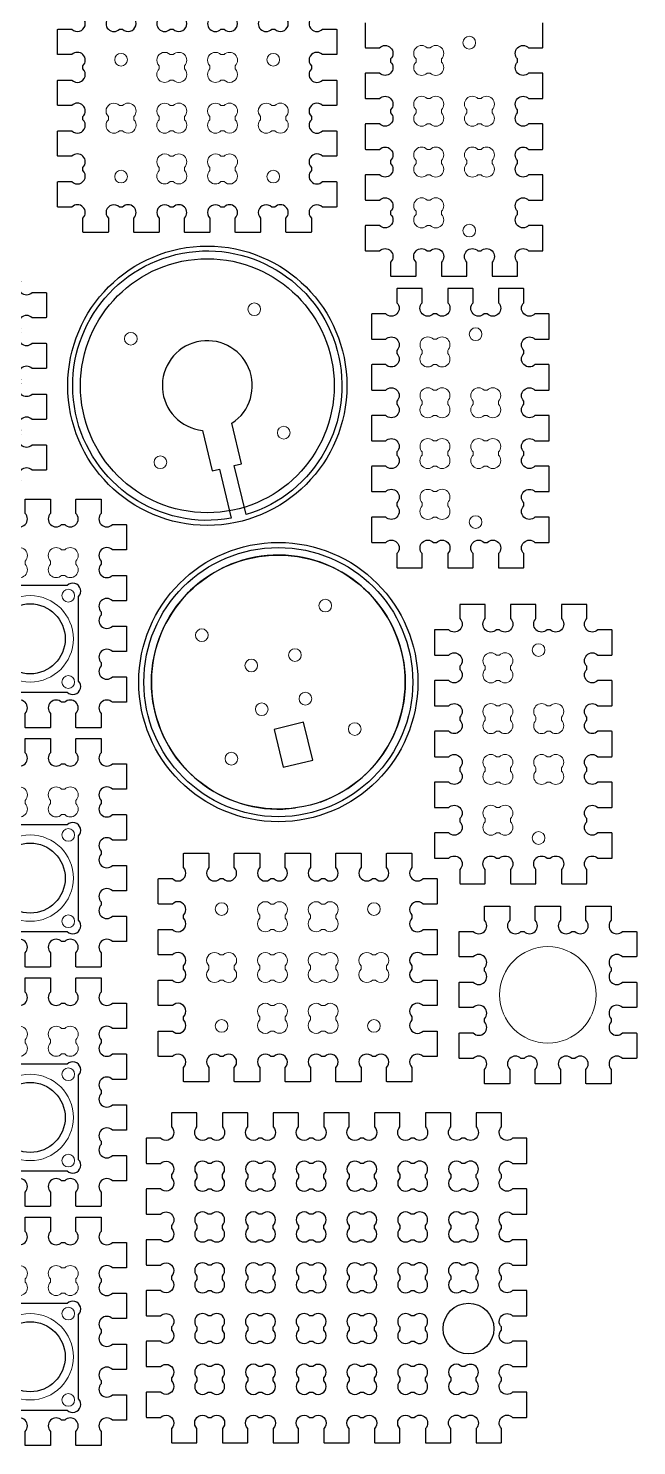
# Model space of a CAD drawing. Header units: millimetres. Extents: x -127 to 554, y -606 to 1045.
# Drawn here: x 434.2 to 554.1, y -32.5 to 246.5 of the extents above; entities that cross this region are included whole.
import ezdxf

# ---------------------------------------------------------------- set-up
doc = ezdxf.new("R2010")
doc.units = ezdxf.units.MM
doc.layers.get('0').update_dxf_attribs({"lineweight": 25})
doc.layers.add('grav1.5mm', color=4, linetype='Continuous')
doc.layers.add('grav2.5mm', color=3, linetype='Continuous')
doc.layers.add('holes', color=1, linetype='Continuous', lineweight=0)

# ---------------------------------------------------------------- blocks, each defined once
blk = doc.blocks.new('*U33')
for p, q in [((-13.5, -13), (-13.5, -13)), ((13.5, -13), (13.5, -13))]:
    blk.add_line(p, q)
blk.add_lwpolyline([(27.4, 22.5, -0.414214), (27.5, 22.4), (27.5, 19.69, 0.414214), (27.5, 17.5, 0.414214), (29.69, 17.5), (32.4, 17.5, -0.414214), (32.5, 17.4), (32.5, 12.6, -0.414214), (32.4, 12.5), (29.69, 12.5, 0.414214), (27.5, 12.5, 0.414214), (27.5, 10.31), (27.5, 9.69, 0.414214), (27.5, 7.5, 0.414214), (29.69, 7.5), (32.4, 7.5, -0.414214), (32.5, 7.4), (32.5, 2.6, -0.414214), (32.4, 2.5), (29.69, 2.5, 0.414214), (27.5, 2.5, 0.414214), (27.5, 0.31), (27.5, -0.31, 0.414214), (27.5, -2.5, 0.414214), (29.69, -2.5), (32.4, -2.5, -0.414214), (32.5, -2.6), (32.5, -7.4, -0.414214), (32.4, -7.5), (29.69, -7.5, 0.414214), (27.5, -7.5, 0.414214), (27.5, -9.69), (27.5, -10.31, 0.414214), (27.5, -12.5, 0.414214), (29.69, -12.5), (32.4, -12.5, -0.414214), (32.5, -12.6), (32.5, -17.4, -0.414214), (32.4, -17.5), (29.69, -17.5, 0.414214), (27.5, -17.5, 0.414214), (27.5, -19.69), (27.5, -22.4, -0.414214), (27.4, -22.5), (22.6, -22.5, -0.414214), (22.5, -22.4), (22.5, -19.69, 0.414214), (22.5, -17.5, 0.414214), (20.31, -17.5), (19.69, -17.5, 0.414214), (17.5, -17.5, 0.414214), (17.5, -19.69), (17.5, -22.4, -0.414214), (17.4, -22.5), (12.6, -22.5, -0.414214), (12.5, -22.4), (12.5, -19.69, 0.414214), (12.5, -17.5, 0.414214), (10.31, -17.5), (9.69, -17.5, 0.414214), (7.5, -17.5, 0.414214), (7.5, -19.69), (7.5, -22.4, -0.414214), (7.4, -22.5), (2.6, -22.5, -0.414214), (2.5, -22.4), (2.5, -19.69, 0.414214), (2.5, -17.5, 0.414214), (0.31, -17.5), (-0.31, -17.5, 0.414214), (-2.5, -17.5, 0.414214), (-2.5, -19.69), (-2.5, -22.4, -0.414214), (-2.6, -22.5), (-7.4, -22.5, -0.414214), (-7.5, -22.4), (-7.5, -19.69, 0.414214), (-7.5, -17.5, 0.414214), (-9.69, -17.5), (-10.31, -17.5, 0.414214), (-12.5, -17.5, 0.414214), (-12.5, -19.69), (-12.5, -22.4, -0.414214), (-12.6, -22.5), (-17.4, -22.5, -0.414214), (-17.5, -22.4), (-17.5, -19.69, 0.414214), (-17.5, -17.5, 0.414214), (-19.69, -17.5), (-20.31, -17.5, 0.414214), (-22.5, -17.5, 0.414214), (-22.5, -19.69), (-22.5, -22.4, -0.414214), (-22.6, -22.5), (-27.4, -22.5, -0.414214), (-27.5, -22.4), (-27.5, -19.69, 0.414214), (-27.5, -17.5, 0.414214), (-29.69, -17.5), (-32.4, -17.5, -0.414214), (-32.5, -17.4), (-32.5, -12.6, -0.414214), (-32.4, -12.5), (-29.69, -12.5, 0.414214), (-27.5, -12.5, 0.414214), (-27.5, -10.31), (-27.5, -9.69, 0.414214), (-27.5, -7.5, 0.414214), (-29.69, -7.5), (-32.4, -7.5, -0.414214), (-32.5, -7.4), (-32.5, -2.6, -0.414214), (-32.4, -2.5), (-29.69, -2.5, 0.414214), (-27.5, -2.5, 0.414214), (-27.5, -0.31), (-27.5, 0.31, 0.414214), (-27.5, 2.5, 0.414214), (-29.69, 2.5), (-32.4, 2.5, -0.414214), (-32.5, 2.6), (-32.5, 7.4, -0.414214), (-32.4, 7.5), (-29.69, 7.5, 0.414214), (-27.5, 7.5, 0.414214), (-27.5, 9.69), (-27.5, 10.31, 0.414214), (-27.5, 12.5, 0.414214), (-29.69, 12.5), (-32.4, 12.5, -0.414214), (-32.5, 12.6), (-32.5, 17.4, -0.414214), (-32.4, 17.5), (-29.69, 17.5, 0.414214), (-27.5, 17.5, 0.414214), (-27.5, 19.69), (-27.5, 22.4, -0.414214), (-27.4, 22.5), (-22.6, 22.5, -0.414214), (-22.5, 22.4), (-22.5, 19.69, 0.414214), (-22.5, 17.5, 0.414214), (-20.31, 17.5), (-19.69, 17.5, 0.414214), (-17.5, 17.5, 0.414214), (-17.5, 19.69), (-17.5, 22.4, -0.414214), (-17.4, 22.5), (-12.6, 22.5, -0.414214), (-12.5, 22.4), (-12.5, 19.69, 0.414214), (-12.5, 17.5, 0.414214), (-10.31, 17.5), (-9.69, 17.5, 0.414214), (-7.5, 17.5, 0.414214), (-7.5, 19.69), (-7.5, 22.4, -0.414214), (-7.4, 22.5), (-2.6, 22.5, -0.414214), (-2.5, 22.4), (-2.5, 19.69, 0.414214), (-2.5, 17.5, 0.414214), (-0.31, 17.5), (0.31, 17.5, 0.414214), (2.5, 17.5, 0.414214), (2.5, 19.69), (2.5, 22.4, -0.414214), (2.6, 22.5), (7.4, 22.5, -0.414214), (7.5, 22.4), (7.5, 19.69, 0.414214), (7.5, 17.5, 0.414214), (9.69, 17.5), (10.31, 17.5, 0.414214), (12.5, 17.5, 0.414214), (12.5, 19.69), (12.5, 22.4, -0.414214), (12.6, 22.5), (17.4, 22.5, -0.414214), (17.5, 22.4), (17.5, 19.69, 0.414214), (17.5, 17.5, 0.414214), (19.69, 17.5), (20.31, 17.5, 0.414214), (22.5, 17.5, 0.414214), (22.5, 19.69), (22.5, 22.4, -0.414214), (22.6, 22.5), (27.4, 22.5)], format="xyb", close=True)
at = {"layer": 'grav1.5mm', "flags": 128}
blk.add_lwpolyline([(23, 3.31, 1), (20.81, 5.5), (-20.81, 5.5, 1), (-23, 3.31), (-23, -13.31, 1), (-20.81, -15.5), (20.81, -15.5, 1), (23, -13.31), (23, 3.31)], format="xyb", dxfattribs=at)
at = {"layer": 'grav1.5mm'}
for centre in [(-13.5, -5), (13.5, -5)]:
    blk.add_circle(centre, 6.9, dxfattribs=at)
at = {"layer": 'holes'}
for points in [[(-22.5, 9.69, 0.414214), (-22.5, 7.5, 0.414214), (-20.31, 7.5), (-19.69, 7.5, 0.414214), (-17.5, 7.5, 0.414214), (-17.5, 9.69), (-17.5, 10.31, 0.414214), (-17.5, 12.5, 0.414214), (-19.69, 12.5), (-20.31, 12.5, 0.414214), (-22.5, 12.5, 0.414214), (-22.5, 10.31), (-22.5, 9.69)], [(-12.5, 9.69, 0.414214), (-12.5, 7.5, 0.414214), (-10.31, 7.5), (-9.69, 7.5, 0.414214), (-7.5, 7.5, 0.414214), (-7.5, 9.69), (-7.5, 10.31, 0.414214), (-7.5, 12.5, 0.414214), (-9.69, 12.5), (-10.31, 12.5, 0.414214), (-12.5, 12.5, 0.414214), (-12.5, 10.31), (-12.5, 9.69)], [(-2.5, 9.69, 0.414214), (-2.5, 7.5, 0.414214), (-0.31, 7.5), (0.31, 7.5, 0.414214), (2.5, 7.5, 0.414214), (2.5, 9.69), (2.5, 10.31, 0.414214), (2.5, 12.5, 0.414214), (0.31, 12.5), (-0.31, 12.5, 0.414214), (-2.5, 12.5, 0.414214), (-2.5, 10.31), (-2.5, 9.69)], [(7.5, 9.69, 0.414214), (7.5, 7.5, 0.414214), (9.69, 7.5), (10.31, 7.5, 0.414214), (12.5, 7.5, 0.414214), (12.5, 9.69), (12.5, 10.31, 0.414214), (12.5, 12.5, 0.414214), (10.31, 12.5), (9.69, 12.5, 0.414214), (7.5, 12.5, 0.414214), (7.5, 10.31), (7.5, 9.69)], [(17.5, 9.69, 0.414214), (17.5, 7.5, 0.414214), (19.69, 7.5), (20.31, 7.5, 0.414214), (22.5, 7.5, 0.414214), (22.5, 9.69), (22.5, 10.31, 0.414214), (22.5, 12.5, 0.414214), (20.31, 12.5), (19.69, 12.5, 0.414214), (17.5, 12.5, 0.414214), (17.5, 10.31), (17.5, 9.69)]]:
    blk.add_lwpolyline(points, format="xyb", close=True, dxfattribs=at)
at = {"layer": 'holes', "flags": 128}
for points in [[(6, 2.5), (6, 2.5, -0.414214), (3.5, 0), (-3.5, 0, -0.414214), (-6, 2.5), (-6, 2.5, -0.414214), (-3.5, 5), (3.5, 5, -0.414214), (6, 2.5)], [(6, -12.5), (6, -12.5, -0.414214), (3.5, -15), (-3.5, -15, -0.414214), (-6, -12.5), (-6, -12.5, -0.414214), (-3.5, -10), (3.5, -10, -0.414214), (6, -12.5)]]:
    blk.add_lwpolyline(points, format="xyb", dxfattribs=at)
at = {"layer": 'holes'}
for centre, radius in [((-21, 3.5), 1.25), ((-13.5, -5), 8.5), ((13.5, -5), 8.5), ((21, 3.5), 1.25), ((-21, -13.5), 1.25), ((21, -13.5), 1.25)]:
    blk.add_circle(centre, radius, dxfattribs=at)
blk = doc.blocks.new('*U34')
at = {"color": 0, "linetype": 'ByBlock', "lineweight": -2, "transparency": 16777216}
for p in [(0, 141.34), (0, 94.23), (0, 47.11), (0, 0)]:
    blk.add_blockref('*U33', p, dxfattribs=at)

msp = doc.modelspace()

# ---------------------------------------------------------------- linework, layer by layer
at = {"flags": 128}
for points in [[(489.98, 248.56, 1), (492.17, 246.36), (494.88, 246.36, -0.414214), (494.98, 246.26), (494.98, 241.46, -0.414214), (494.88, 241.36), (492.17, 241.36, 1), (489.98, 239.17), (489.98, 238.56, 1), (492.17, 236.36), (494.88, 236.36, -0.414214), (494.98, 236.26), (494.98, 231.46, -0.414214), (494.88, 231.36), (492.17, 231.36, 1), (489.98, 229.17), (489.98, 228.56, 1), (492.17, 226.36), (494.88, 226.36, -0.414214), (494.98, 226.26), (494.98, 221.46, -0.414214), (494.88, 221.36), (492.17, 221.36, 1), (489.98, 219.17), (489.98, 218.56, 1), (492.17, 216.36), (494.88, 216.36, -0.414214), (494.98, 216.26), (494.98, 211.46, -0.414214), (494.88, 211.36), (492.17, 211.36, 1), (489.98, 209.17), (489.98, 206.46, -0.414214), (489.88, 206.36), (485.08, 206.36, -0.414214), (484.98, 206.46), (484.98, 209.17, 1), (482.78, 211.36), (482.17, 211.36, 1), (479.98, 209.17), (479.98, 206.46, -0.414214), (479.88, 206.36), (475.08, 206.36, -0.414214), (474.98, 206.46), (474.98, 209.17, 1), (472.78, 211.36), (472.17, 211.36, 1), (469.98, 209.17), (469.98, 206.46, -0.414214), (469.88, 206.36), (465.08, 206.36, -0.414214), (464.98, 206.46), (464.98, 209.17, 1), (462.78, 211.36), (462.17, 211.36, 1), (459.98, 209.17), (459.98, 206.46, -0.414214), (459.88, 206.36), (455.08, 206.36, -0.414214), (454.98, 206.46), (454.98, 209.17, 1), (452.78, 211.36), (452.17, 211.36, 1), (449.98, 209.17), (449.98, 206.46, -0.414214), (449.88, 206.36), (445.08, 206.36, -0.414214), (444.98, 206.46), (444.98, 209.17, 1), (442.78, 211.36), (440.08, 211.36, -0.414214), (439.98, 211.46), (439.98, 216.26, -0.414214), (440.08, 216.36), (442.78, 216.36, 1), (444.98, 218.56), (444.98, 219.17, 1), (442.78, 221.36), (440.08, 221.36, -0.414214), (439.98, 221.46), (439.98, 226.26, -0.414214), (440.08, 226.36), (442.78, 226.36, 1), (444.98, 228.56), (444.98, 229.17, 1), (442.78, 231.36), (440.08, 231.36, -0.414214), (439.98, 231.46), (439.98, 236.26, -0.414214), (440.08, 236.36), (442.78, 236.36, 1), (444.98, 238.56), (444.98, 239.17, 1), (442.78, 241.36), (440.08, 241.36, -0.414214), (439.98, 241.46), (439.98, 246.26, -0.414214), (440.08, 246.36), (442.78, 246.36, 1), (444.98, 248.56)], [(449.98, 248.56, 1), (452.17, 246.36), (452.78, 246.36, 1), (454.98, 248.56)], [(459.98, 248.56, 1), (462.17, 246.36), (462.78, 246.36, 1), (464.98, 248.56)], [(469.98, 248.56, 1), (472.17, 246.36), (472.78, 246.36, 1), (474.98, 248.56)], [(479.98, 248.56, 1), (482.17, 246.36), (482.78, 246.36, 1), (484.98, 248.56)], [(470.41, 159.43), (471.87, 159.78), (474.19, 150.1, -35.305009), (477.11, 150.8), (474.78, 160.48), (476.24, 160.83), (474.34, 168.78, 5.725338), (468.5, 167.38), (470.41, 159.43)], [(432.76, 196.74, 1), (434.95, 194.55), (437.66, 194.55, -0.414214), (437.76, 194.45), (437.76, 189.65, -0.414214), (437.66, 189.55), (434.95, 189.55, 1), (432.76, 187.36)], [(432.76, 186.74, 1), (434.95, 184.55), (437.66, 184.55, -0.414214), (437.76, 184.45), (437.76, 179.65, -0.414214), (437.66, 179.55), (434.95, 179.55, 1), (432.76, 177.36)], [(432.76, 176.74, 1), (434.95, 174.55), (437.66, 174.55, -0.414214), (437.76, 174.45), (437.76, 169.65, -0.414214), (437.66, 169.55), (434.95, 169.55, 1), (432.76, 167.36)], [(432.76, 166.74, 1), (434.95, 164.55), (437.66, 164.55, -0.414214), (437.76, 164.45), (437.76, 159.65, -0.414214), (437.66, 159.55), (434.95, 159.55, 1), (432.76, 157.36)], [(464.8, 81.33), (464.8, 84.04, -0.414214), (464.9, 84.14), (469.7, 84.14, -0.414214), (469.8, 84.04), (469.8, 81.33, 1), (472, 79.14), (472.61, 79.14, 1), (474.8, 81.33), (474.8, 84.04, -0.414214), (474.9, 84.14), (479.7, 84.14, -0.414214), (479.8, 84.04), (479.8, 81.33, 1), (482, 79.14), (482.61, 79.14, 1), (484.8, 81.33), (484.8, 84.04, -0.414214), (484.9, 84.14), (489.7, 84.14, -0.414214), (489.8, 84.04), (489.8, 81.33, 1), (492, 79.14), (492.61, 79.14, 1), (494.8, 81.33), (494.8, 84.04, -0.414214), (494.9, 84.14), (499.7, 84.14, -0.414214), (499.8, 84.04), (499.8, 81.33, 1), (502, 79.14), (502.61, 79.14, 1), (504.8, 81.33), (504.8, 84.04, -0.414214), (504.9, 84.14), (509.7, 84.14, -0.414214), (509.8, 84.04), (509.8, 81.33, 1), (512, 79.14), (514.7, 79.14, -0.414214), (514.8, 79.04), (514.8, 74.24, -0.414214), (514.7, 74.14), (512, 74.14, 1), (509.8, 71.95), (509.8, 71.33, 1), (512, 69.14), (514.7, 69.14, -0.414214), (514.8, 69.04), (514.8, 64.24, -0.414214), (514.7, 64.14), (512, 64.14, 1), (509.8, 61.95), (509.8, 61.33, 1), (512, 59.14), (514.7, 59.14, -0.414214), (514.8, 59.04), (514.8, 54.24, -0.414214), (514.7, 54.14), (512, 54.14, 1), (509.8, 51.95), (509.8, 51.33, 1), (512, 49.14), (514.7, 49.14, -0.414214), (514.8, 49.04), (514.8, 44.24, -0.414214), (514.7, 44.14), (512, 44.14, 1), (509.8, 41.95), (509.8, 39.24, -0.414214), (509.7, 39.14), (504.9, 39.14, -0.414214), (504.8, 39.24), (504.8, 41.95, 1), (502.61, 44.14), (502, 44.14, 1), (499.8, 41.95), (499.8, 39.24, -0.414214), (499.7, 39.14), (494.9, 39.14, -0.414214), (494.8, 39.24), (494.8, 41.95, 1), (492.61, 44.14), (492, 44.14, 1), (489.8, 41.95), (489.8, 39.24, -0.414214), (489.7, 39.14), (484.9, 39.14, -0.414214), (484.8, 39.24), (484.8, 41.95, 1), (482.61, 44.14), (482, 44.14, 1), (479.8, 41.95), (479.8, 39.24, -0.414214), (479.7, 39.14), (474.9, 39.14, -0.414214), (474.8, 39.24), (474.8, 41.95, 1), (472.61, 44.14), (472, 44.14, 1), (469.8, 41.95), (469.8, 39.24, -0.414214), (469.7, 39.14), (464.9, 39.14, -0.414214), (464.8, 39.24), (464.8, 41.95, 1), (462.61, 44.14), (459.9, 44.14, -0.414214), (459.8, 44.24), (459.8, 49.04, -0.414214), (459.9, 49.14), (462.61, 49.14, 1), (464.8, 51.33), (464.8, 51.95, 1), (462.61, 54.14), (459.9, 54.14, -0.414214), (459.8, 54.24), (459.8, 59.04, -0.414214), (459.9, 59.14), (462.61, 59.14, 1), (464.8, 61.33), (464.8, 61.95, 1), (462.61, 64.14), (459.9, 64.14, -0.414214), (459.8, 64.24), (459.8, 69.04, -0.414214), (459.9, 69.14), (462.61, 69.14, 1), (464.8, 71.33), (464.8, 71.95, 1), (462.61, 74.14), (459.9, 74.14, -0.414214), (459.8, 74.24), (459.8, 79.04, -0.414214), (459.9, 79.14), (462.61, 79.14, 1), (464.8, 81.33)], [(532.34, 13.06, 0.414214), (532.44, 13.16), (532.44, 17.96, 0.414214), (532.34, 18.06), (529.64, 18.06, -1), (527.44, 20.25), (527.44, 20.87, -1), (529.64, 23.06), (532.34, 23.06, 0.414214), (532.44, 23.16), (532.44, 27.96, 0.414214), (532.34, 28.06), (529.64, 28.06, -1), (527.44, 30.25), (527.44, 32.96, 0.414214), (527.34, 33.06), (522.54, 33.06, 0.414214), (522.44, 32.96), (522.44, 30.25, -1), (520.25, 28.06), (519.64, 28.06, -1), (517.44, 30.25), (517.44, 32.96, 0.414214), (517.34, 33.06), (512.54, 33.06, 0.414214), (512.44, 32.96), (512.44, 30.25, -1), (510.25, 28.06), (509.64, 28.06, -1), (507.44, 30.25), (507.44, 32.96, 0.414214), (507.34, 33.06), (502.54, 33.06, 0.414214), (502.44, 32.96), (502.44, 30.25, -1), (500.25, 28.06), (499.64, 28.06, -1), (497.44, 30.25), (497.44, 32.96, 0.414214), (497.34, 33.06), (492.54, 33.06, 0.414214), (492.44, 32.96), (492.44, 30.25, -1), (490.25, 28.06), (489.64, 28.06, -1), (487.44, 30.25), (487.44, 32.96, 0.414214), (487.34, 33.06), (482.54, 33.06, 0.414214), (482.44, 32.96), (482.44, 30.25, -1), (480.25, 28.06), (479.64, 28.06, -1), (477.44, 30.25), (477.44, 32.96, 0.414214), (477.34, 33.06), (472.54, 33.06, 0.414214), (472.44, 32.96), (472.44, 30.25, -1), (470.25, 28.06), (469.64, 28.06, -1), (467.44, 30.25), (467.44, 32.96, 0.414214), (467.34, 33.06), (462.54, 33.06, 0.414214), (462.44, 32.96), (462.44, 30.25, -1), (460.25, 28.06), (457.54, 28.06, 0.414214), (457.44, 27.96), (457.44, 23.16, 0.414214), (457.54, 23.06), (460.25, 23.06, -1), (462.44, 20.87), (462.44, 20.25, -1), (460.25, 18.06), (457.54, 18.06, 0.414214), (457.44, 17.96), (457.44, 13.16, 0.414214), (457.54, 13.06), (460.25, 13.06, -1), (462.44, 10.87), (462.44, 10.25, -1), (460.25, 8.06), (457.54, 8.06, 0.414214), (457.44, 7.96), (457.44, 3.16, 0.414214), (457.54, 3.06), (460.25, 3.06, -1), (462.44, 0.87), (462.44, 0.25, -1), (460.25, -1.94), (457.54, -1.94, 0.414214), (457.44, -2.04), (457.44, -6.84, 0.414214), (457.54, -6.94), (460.25, -6.94, -1), (462.44, -9.13), (462.44, -9.75, -1), (460.25, -11.94), (457.54, -11.94, 0.414214), (457.44, -12.04), (457.44, -16.84, 0.414214), (457.54, -16.94), (460.25, -16.94, -1), (462.44, -19.13), (462.44, -19.75, -1), (460.25, -21.94), (457.54, -21.94, 0.414214), (457.44, -22.04), (457.44, -26.84, 0.414214), (457.54, -26.94), (460.25, -26.94, -1), (462.44, -29.13), (462.44, -31.84, 0.414214), (462.54, -31.94), (467.34, -31.94, 0.414214), (467.44, -31.84), (467.44, -29.13, -1), (469.64, -26.94), (470.25, -26.94, -1), (472.44, -29.13), (472.44, -31.84, 0.414214), (472.54, -31.94), (477.34, -31.94, 0.414214), (477.44, -31.84), (477.44, -29.13, -1), (479.64, -26.94), (480.25, -26.94, -1), (482.44, -29.13), (482.44, -31.84, 0.414214), (482.54, -31.94), (487.34, -31.94, 0.414214), (487.44, -31.84), (487.44, -29.13, -1), (489.64, -26.94), (490.25, -26.94, -1), (492.44, -29.13), (492.44, -31.84, 0.414214), (492.54, -31.94), (497.34, -31.94, 0.414214), (497.44, -31.84), (497.44, -29.13, -1), (499.64, -26.94), (500.25, -26.94, -1), (502.44, -29.13), (502.44, -31.84, 0.414214), (502.54, -31.94), (507.34, -31.94, 0.414214), (507.44, -31.84), (507.44, -29.13, -1), (509.64, -26.94), (510.25, -26.94, -1), (512.44, -29.13), (512.44, -31.84, 0.414214), (512.54, -31.94), (517.34, -31.94, 0.414214), (517.44, -31.84), (517.44, -29.13, -1), (519.64, -26.94), (520.25, -26.94, -1), (522.44, -29.13), (522.44, -31.84, 0.414214), (522.54, -31.94), (527.34, -31.94, 0.414214), (527.44, -31.84), (527.44, -29.13, -1), (529.64, -26.94), (532.34, -26.94, 0.414214), (532.44, -26.84), (532.44, -22.04, 0.414214), (532.34, -21.94), (529.64, -21.94, -1), (527.44, -19.75), (527.44, -19.13, -1), (529.64, -16.94), (532.34, -16.94, 0.414214), (532.44, -16.84), (532.44, -12.04, 0.414214), (532.34, -11.94), (529.64, -11.94, -1), (527.44, -9.75), (527.44, -9.13, -1), (529.64, -6.94), (532.34, -6.94, 0.414214), (532.44, -6.84), (532.44, -2.04, 0.414214), (532.34, -1.94), (529.64, -1.94, -1), (527.44, 0.25), (527.44, 0.87, -1), (529.64, 3.06), (532.34, 3.06, 0.414214), (532.44, 3.16), (532.44, 7.96, 0.414214), (532.34, 8.06), (529.64, 8.06, -1), (527.44, 10.25), (527.44, 10.87, -1), (529.64, 13.06), (532.34, 13.06)], [(472.44, 20.87, 1), (470.25, 23.06), (469.64, 23.06, 1), (467.44, 20.87), (467.44, 20.25, 1), (469.64, 18.06), (470.25, 18.06, 1), (472.44, 20.25), (472.44, 20.87)], [(482.44, 20.87, 1), (480.25, 23.06), (479.64, 23.06, 1), (477.44, 20.87), (477.44, 20.25, 1), (479.64, 18.06), (480.25, 18.06, 1), (482.44, 20.25), (482.44, 20.87)], [(492.44, 20.87, 1), (490.25, 23.06), (489.64, 23.06, 1), (487.44, 20.87), (487.44, 20.25, 1), (489.64, 18.06), (490.25, 18.06, 1), (492.44, 20.25), (492.44, 20.87)], [(502.44, 20.87, 1), (500.25, 23.06), (499.64, 23.06, 1), (497.44, 20.87), (497.44, 20.25, 1), (499.64, 18.06), (500.25, 18.06, 1), (502.44, 20.25), (502.44, 20.87)], [(512.44, 20.87, 1), (510.25, 23.06), (509.64, 23.06, 1), (507.44, 20.87), (507.44, 20.25, 1), (509.64, 18.06), (510.25, 18.06, 1), (512.44, 20.25), (512.44, 20.87)], [(522.44, 20.87, 1), (520.25, 23.06), (519.64, 23.06, 1), (517.44, 20.87), (517.44, 20.25, 1), (519.64, 18.06), (520.25, 18.06, 1), (522.44, 20.25), (522.44, 20.87)], [(472.44, 10.87, 1), (470.25, 13.06), (469.64, 13.06, 1), (467.44, 10.87), (467.44, 10.25, 1), (469.64, 8.06), (470.25, 8.06, 1), (472.44, 10.25), (472.44, 10.87)], [(482.44, 10.87, 1), (480.25, 13.06), (479.64, 13.06, 1), (477.44, 10.87), (477.44, 10.25, 1), (479.64, 8.06), (480.25, 8.06, 1), (482.44, 10.25), (482.44, 10.87)], [(492.44, 10.87, 1), (490.25, 13.06), (489.64, 13.06, 1), (487.44, 10.87), (487.44, 10.25, 1), (489.64, 8.06), (490.25, 8.06, 1), (492.44, 10.25), (492.44, 10.87)], [(502.44, 10.87, 1), (500.25, 13.06), (499.64, 13.06, 1), (497.44, 10.87), (497.44, 10.25, 1), (499.64, 8.06), (500.25, 8.06, 1), (502.44, 10.25), (502.44, 10.87)], [(512.44, 10.87, 1), (510.25, 13.06), (509.64, 13.06, 1), (507.44, 10.87), (507.44, 10.25, 1), (509.64, 8.06), (510.25, 8.06, 1), (512.44, 10.25), (512.44, 10.87)], [(522.44, 10.87, 1), (520.25, 13.06), (519.64, 13.06, 1), (517.44, 10.87), (517.44, 10.25, 1), (519.64, 8.06), (520.25, 8.06, 1), (522.44, 10.25), (522.44, 10.87)], [(472.44, 0.87, 1), (470.25, 3.06), (469.64, 3.06, 1), (467.44, 0.87), (467.44, 0.25, 1), (469.64, -1.94), (470.25, -1.94, 1), (472.44, 0.25), (472.44, 0.87)], [(482.44, 0.87, 1), (480.25, 3.06), (479.64, 3.06, 1), (477.44, 0.87), (477.44, 0.25, 1), (479.64, -1.94), (480.25, -1.94, 1), (482.44, 0.25), (482.44, 0.87)], [(492.44, 0.87, 1), (490.25, 3.06), (489.64, 3.06, 1), (487.44, 0.87), (487.44, 0.25, 1), (489.64, -1.94), (490.25, -1.94, 1), (492.44, 0.25), (492.44, 0.87)], [(502.44, 0.87, 1), (500.25, 3.06), (499.64, 3.06, 1), (497.44, 0.87), (497.44, 0.25, 1), (499.64, -1.94), (500.25, -1.94, 1), (502.44, 0.25), (502.44, 0.87)], [(512.44, 0.87, 1), (510.25, 3.06), (509.64, 3.06, 1), (507.44, 0.87), (507.44, 0.25, 1), (509.64, -1.94), (510.25, -1.94, 1), (512.44, 0.25), (512.44, 0.87)], [(522.44, 0.87, 1), (520.25, 3.06), (519.64, 3.06, 1), (517.44, 0.87), (517.44, 0.25, 1), (519.64, -1.94), (520.25, -1.94, 1), (522.44, 0.25), (522.44, 0.87)], [(472.44, -9.13, 1), (470.25, -6.94), (469.64, -6.94, 1), (467.44, -9.13), (467.44, -9.75, 1), (469.64, -11.94), (470.25, -11.94, 1), (472.44, -9.75), (472.44, -9.13)], [(482.44, -9.13, 1), (480.25, -6.94), (479.64, -6.94, 1), (477.44, -9.13), (477.44, -9.75, 1), (479.64, -11.94), (480.25, -11.94, 1), (482.44, -9.75), (482.44, -9.13)], [(492.44, -9.13, 1), (490.25, -6.94), (489.64, -6.94, 1), (487.44, -9.13), (487.44, -9.75, 1), (489.64, -11.94), (490.25, -11.94, 1), (492.44, -9.75), (492.44, -9.13)], [(502.44, -9.13, 1), (500.25, -6.94), (499.64, -6.94, 1), (497.44, -9.13), (497.44, -9.75, 1), (499.64, -11.94), (500.25, -11.94, 1), (502.44, -9.75), (502.44, -9.13)], [(512.44, -9.13, 1), (510.25, -6.94), (509.64, -6.94, 1), (507.44, -9.13), (507.44, -9.75, 1), (509.64, -11.94), (510.25, -11.94, 1), (512.44, -9.75), (512.44, -9.13)], [(472.44, -19.13, 1), (470.25, -16.94), (469.64, -16.94, 1), (467.44, -19.13), (467.44, -19.75, 1), (469.64, -21.94), (470.25, -21.94, 1), (472.44, -19.75), (472.44, -19.13)], [(482.44, -19.13, 1), (480.25, -16.94), (479.64, -16.94, 1), (477.44, -19.13), (477.44, -19.75, 1), (479.64, -21.94), (480.25, -21.94, 1), (482.44, -19.75), (482.44, -19.13)], [(492.44, -19.13, 1), (490.25, -16.94), (489.64, -16.94, 1), (487.44, -19.13), (487.44, -19.75, 1), (489.64, -21.94), (490.25, -21.94, 1), (492.44, -19.75), (492.44, -19.13)], [(502.44, -19.13, 1), (500.25, -16.94), (499.64, -16.94, 1), (497.44, -19.13), (497.44, -19.75, 1), (499.64, -21.94), (500.25, -21.94, 1), (502.44, -19.75), (502.44, -19.13)], [(512.44, -19.13, 1), (510.25, -16.94), (509.64, -16.94, 1), (507.44, -19.13), (507.44, -19.75, 1), (509.64, -21.94), (510.25, -21.94, 1), (512.44, -19.75), (512.44, -19.13)], [(522.44, -19.13, 1), (520.25, -16.94), (519.64, -16.94, 1), (517.44, -19.13), (517.44, -19.75, 1), (519.64, -21.94), (520.25, -21.94, 1), (522.44, -19.75), (522.44, -19.13)]]:
    msp.add_lwpolyline(points, format="xyb", dxfattribs=at)
msp.add_lwpolyline([(500.6, 247.62), (500.6, 242.82, 0.414214), (500.7, 242.72), (503.41, 242.72, -0.414214), (505.6, 242.72, -0.414214), (505.6, 240.52), (505.6, 239.91, -0.414214), (505.6, 237.72, -0.414214), (503.41, 237.72), (500.7, 237.72, 0.414214), (500.6, 237.62), (500.6, 232.82, 0.414214), (500.7, 232.72), (503.41, 232.72, -0.414214), (505.6, 232.72, -0.414214), (505.6, 230.52), (505.6, 229.91, -0.414214), (505.6, 227.72, -0.414214), (503.41, 227.72), (500.7, 227.72, 0.414214), (500.6, 227.62), (500.6, 222.82, 0.414214), (500.7, 222.72), (503.41, 222.72), (503.41, 222.72, -0.414214), (505.6, 222.72, -0.414214), (505.6, 220.52), (505.6, 219.91, -0.414214), (505.6, 217.72, -0.414214), (503.41, 217.72), (500.7, 217.72, 0.414214), (500.6, 217.62), (500.6, 212.82, 0.414214), (500.7, 212.72), (503.41, 212.72, -0.414214), (505.6, 212.72, -0.414214), (505.6, 210.52), (505.6, 209.91, -0.414214), (505.6, 207.72, -0.414214), (503.41, 207.72), (500.7, 207.72, 0.414214), (500.6, 207.62), (500.6, 202.82, 0.414214), (500.7, 202.72), (503.41, 202.72, -0.414214), (505.6, 202.72, -0.414214), (505.6, 200.52), (505.6, 197.82, 0.414214), (505.7, 197.72), (510.5, 197.72, 0.414214), (510.6, 197.82), (510.6, 200.52, -0.414214), (510.6, 202.72, -0.414214), (512.79, 202.72), (513.41, 202.72, -0.414214), (515.6, 202.72, -0.414214), (515.6, 200.52), (515.6, 197.82, 0.414214), (515.7, 197.72), (520.5, 197.72, 0.414214), (520.6, 197.82), (520.6, 200.52, -0.414214), (520.6, 202.72, -0.414214), (522.79, 202.72), (523.41, 202.72, -0.414214), (525.6, 202.72, -0.414214), (525.6, 200.52), (525.6, 197.82, 0.414214), (525.7, 197.72), (530.5, 197.72, 0.414214), (530.6, 197.82), (530.6, 200.52, -0.414214), (530.6, 202.72, -0.414214), (532.79, 202.72), (535.5, 202.72, 0.414214), (535.6, 202.82), (535.6, 207.62, 0.414214), (535.5, 207.72), (532.79, 207.72, -0.414214), (530.6, 207.72, -0.414214), (530.6, 209.91), (530.6, 210.52, -0.414214), (530.6, 212.72, -0.414214), (532.79, 212.72), (535.5, 212.72, 0.414214), (535.6, 212.82), (535.6, 217.62, 0.414214), (535.5, 217.72), (532.79, 217.72, -0.414214), (530.6, 217.72, -0.414214), (530.6, 219.91), (530.6, 220.52, -0.414214), (530.6, 222.72, -0.414214), (532.79, 222.72), (535.5, 222.72, 0.414214), (535.6, 222.82), (535.6, 227.62, 0.414214), (535.5, 227.72), (532.79, 227.72, -0.414214), (530.6, 227.72, -0.414214), (530.6, 229.91), (530.6, 230.52, -0.414214), (530.6, 232.72, -0.414214), (532.79, 232.72), (535.5, 232.72, 0.414214), (535.6, 232.82), (535.6, 237.62, 0.414214), (535.5, 237.72), (532.79, 237.72, -0.414214), (530.6, 237.72, -0.414214), (530.6, 239.91), (530.6, 240.52, -0.414214), (530.6, 242.72, -0.414214), (532.79, 242.72), (535.5, 242.72, 0.414214), (535.6, 242.82), (535.6, 247.62, 0.414214)], format="xyb")
for points in [[(504.64, 165.33, -0.414214), (506.84, 165.33, -0.414214), (506.84, 163.14), (506.84, 162.53, -0.414214), (506.84, 160.33, -0.414214), (504.64, 160.33), (501.94, 160.33, 0.414214), (501.84, 160.23), (501.84, 155.43, 0.414214), (501.94, 155.33), (504.64, 155.33, -0.414214), (506.84, 155.33, -0.414214), (506.84, 153.14), (506.84, 152.53, -0.414214), (506.84, 150.33, -0.414214), (504.64, 150.33), (501.94, 150.33, 0.414214), (501.84, 150.23), (501.84, 145.43, 0.414214), (501.94, 145.33), (504.64, 145.33, -0.414214), (506.84, 145.33, -0.414214), (506.84, 143.14), (506.84, 140.43, 0.414214), (506.94, 140.33), (511.74, 140.33, 0.414214), (511.84, 140.43), (511.84, 143.14, -0.414214), (511.84, 145.33, -0.414214), (514.03, 145.33), (514.64, 145.33, -0.414214), (516.84, 145.33, -0.414214), (516.84, 143.14), (516.84, 140.43, 0.414214), (516.94, 140.33), (521.74, 140.33, 0.414214), (521.84, 140.43), (521.84, 143.14, -0.414214), (521.84, 145.33, -0.414214), (524.03, 145.33), (524.64, 145.33, -0.414214), (526.84, 145.33, -0.414214), (526.84, 143.14), (526.84, 140.43, 0.414214), (526.94, 140.33), (531.74, 140.33, 0.414214), (531.84, 140.43), (531.84, 143.14, -0.414214), (531.84, 145.33, -0.414214), (534.03, 145.33), (536.74, 145.33, 0.414214), (536.84, 145.43), (536.84, 150.23, 0.414214), (536.74, 150.33), (534.03, 150.33, -0.414214), (531.84, 150.33, -0.414214), (531.84, 152.53), (531.84, 153.14, -0.414214), (531.84, 155.33, -0.414214), (534.03, 155.33), (536.74, 155.33, 0.414214), (536.84, 155.43), (536.84, 160.23, 0.414214), (536.74, 160.33), (534.03, 160.33, -0.414214), (531.84, 160.33, -0.414214), (531.84, 162.53), (531.84, 163.14, -0.414214), (531.84, 165.33, -0.414214), (534.03, 165.33), (536.74, 165.33, 0.414214), (536.84, 165.43), (536.84, 170.23, 0.414214), (536.74, 170.33), (534.03, 170.33, -0.414214), (531.84, 170.33, -0.414214), (531.84, 172.53), (531.84, 173.14, -0.414214), (531.84, 175.33, -0.414214), (534.03, 175.33), (536.74, 175.33, 0.414214), (536.84, 175.43), (536.84, 180.23, 0.414214), (536.74, 180.33), (534.03, 180.33, -0.414214), (531.84, 180.33, -0.414214), (531.84, 182.53), (531.84, 183.14, -0.414214), (531.84, 185.33, -0.414214), (534.03, 185.33), (536.74, 185.33, 0.414214), (536.84, 185.43), (536.84, 190.23, 0.414214), (536.74, 190.33), (534.03, 190.33, -0.414214), (531.84, 190.33, -0.414214), (531.84, 192.53), (531.84, 195.23, 0.414214), (531.74, 195.33), (526.94, 195.33, 0.414214), (526.84, 195.23), (526.84, 192.53, -0.414214), (526.84, 190.33, -0.414214), (524.64, 190.33), (524.03, 190.33, -0.414214), (521.84, 190.33, -0.414214), (521.84, 192.53), (521.84, 195.23, 0.414214), (521.74, 195.33), (516.94, 195.33, 0.414214), (516.84, 195.23), (516.84, 192.53, -0.414214), (516.84, 190.33, -0.414214), (514.64, 190.33), (514.03, 190.33, -0.414214), (511.84, 190.33, -0.414214), (511.84, 192.53), (511.84, 195.23, 0.414214), (511.74, 195.33), (506.94, 195.33, 0.414214), (506.84, 195.23), (506.84, 192.53, -0.414214), (506.84, 190.33, -0.414214), (504.64, 190.33), (501.94, 190.33, 0.414214), (501.84, 190.23), (501.84, 185.43, 0.414214), (501.94, 185.33), (504.64, 185.33, -0.414214), (506.84, 185.33, -0.414214), (506.84, 183.14), (506.84, 182.53, -0.414214), (506.84, 180.33, -0.414214), (504.64, 180.33), (501.94, 180.33, 0.414214), (501.84, 180.23), (501.84, 175.43, 0.414214), (501.94, 175.33), (504.64, 175.33, -0.414214), (506.84, 175.33, -0.414214), (506.84, 173.14), (506.84, 172.53, -0.414214), (506.84, 170.33, -0.414214), (504.64, 170.33), (501.94, 170.33, 0.414214), (501.84, 170.23), (501.84, 165.43, 0.414214), (501.94, 165.33), (504.64, 165.33)], [(517.04, 103.14, -0.414214), (519.24, 103.14, -0.414214), (519.24, 100.95), (519.24, 100.33, -0.414214), (519.24, 98.14, -0.414214), (517.04, 98.14), (514.34, 98.14, 0.414214), (514.24, 98.04), (514.24, 93.24, 0.414214), (514.34, 93.14), (517.04, 93.14, -0.414214), (519.24, 93.14, -0.414214), (519.24, 90.95), (519.24, 90.33, -0.414214), (519.24, 88.14, -0.414214), (517.04, 88.14), (514.34, 88.14, 0.414214), (514.24, 88.04), (514.24, 83.24, 0.414214), (514.34, 83.14), (517.04, 83.14, -0.414214), (519.24, 83.14, -0.414214), (519.24, 80.95), (519.24, 78.24, 0.414214), (519.34, 78.14), (524.14, 78.14, 0.414214), (524.24, 78.24), (524.24, 80.95, -0.414214), (524.24, 83.14, -0.414214), (526.43, 83.14), (527.04, 83.14, -0.414214), (529.24, 83.14, -0.414214), (529.24, 80.95), (529.24, 78.24, 0.414214), (529.34, 78.14), (534.14, 78.14, 0.414214), (534.24, 78.24), (534.24, 80.95, -0.414214), (534.24, 83.14, -0.414214), (536.43, 83.14), (537.04, 83.14, -0.414214), (539.24, 83.14, -0.414214), (539.24, 80.95), (539.24, 78.24, 0.414214), (539.34, 78.14), (544.14, 78.14, 0.414214), (544.24, 78.24), (544.24, 80.95, -0.414214), (544.24, 83.14, -0.414214), (546.43, 83.14), (549.14, 83.14, 0.414214), (549.24, 83.24), (549.24, 88.04, 0.414214), (549.14, 88.14), (546.43, 88.14, -0.414214), (544.24, 88.14, -0.414214), (544.24, 90.33), (544.24, 90.95, -0.414214), (544.24, 93.14, -0.414214), (546.43, 93.14), (549.14, 93.14, 0.414214), (549.24, 93.24), (549.24, 98.04, 0.414214), (549.14, 98.14), (546.43, 98.14, -0.414214), (544.24, 98.14, -0.414214), (544.24, 100.33), (544.24, 100.95, -0.414214), (544.24, 103.14, -0.414214), (546.43, 103.14), (549.14, 103.14, 0.414214), (549.24, 103.24), (549.24, 108.04, 0.414214), (549.14, 108.14), (546.43, 108.14, -0.414214), (544.24, 108.14, -0.414214), (544.24, 110.33), (544.24, 110.95, -0.414214), (544.24, 113.14, -0.414214), (546.43, 113.14), (549.14, 113.14, 0.414214), (549.24, 113.24), (549.24, 118.04, 0.414214), (549.14, 118.14), (546.43, 118.14, -0.414214), (544.24, 118.14, -0.414214), (544.24, 120.33), (544.24, 120.95, -0.414214), (544.24, 123.14, -0.414214), (546.43, 123.14), (549.14, 123.14, 0.414214), (549.24, 123.24), (549.24, 128.04, 0.414214), (549.14, 128.14), (546.43, 128.14, -0.414214), (544.24, 128.14, -0.414214), (544.24, 130.33), (544.24, 133.04, 0.414214), (544.14, 133.14), (539.34, 133.14, 0.414214), (539.24, 133.04), (539.24, 130.33, -0.414214), (539.24, 128.14, -0.414214), (537.04, 128.14), (536.43, 128.14, -0.414214), (534.24, 128.14, -0.414214), (534.24, 130.33), (534.24, 133.04, 0.414214), (534.14, 133.14), (529.34, 133.14, 0.414214), (529.24, 133.04), (529.24, 130.33, -0.414214), (529.24, 128.14, -0.414214), (527.04, 128.14), (526.43, 128.14, -0.414214), (524.24, 128.14, -0.414214), (524.24, 130.33), (524.24, 133.04, 0.414214), (524.14, 133.14), (519.34, 133.14, 0.414214), (519.24, 133.04), (519.24, 130.33, -0.414214), (519.24, 128.14, -0.414214), (517.04, 128.14), (514.34, 128.14, 0.414214), (514.24, 128.04), (514.24, 123.24, 0.414214), (514.34, 123.14), (517.04, 123.14, -0.414214), (519.24, 123.14, -0.414214), (519.24, 120.95), (519.24, 120.33, -0.414214), (519.24, 118.14, -0.414214), (517.04, 118.14), (514.34, 118.14, 0.414214), (514.24, 118.04), (514.24, 113.24, 0.414214), (514.34, 113.14), (517.04, 113.14, -0.414214), (519.24, 113.14, -0.414214), (519.24, 110.95), (519.24, 110.33, -0.414214), (519.24, 108.14, -0.414214), (517.04, 108.14), (514.34, 108.14, 0.414214), (514.24, 108.04), (514.24, 103.24, 0.414214), (514.34, 103.14), (517.04, 103.14)], [(551.27, 53.75, 0.414214), (549.08, 53.75, 0.414214), (549.08, 51.56), (549.08, 50.94, 0.414214), (549.08, 48.75, 0.414214), (551.27, 48.75), (553.98, 48.75, -0.414214), (554.08, 48.65), (554.08, 43.85, -0.414214), (553.98, 43.75), (551.27, 43.75, 0.414214), (549.08, 43.75, 0.414214), (549.08, 41.56), (549.08, 38.85, -0.414214), (548.98, 38.75), (544.18, 38.75, -0.414214), (544.08, 38.85), (544.08, 41.56, 0.414214), (544.08, 43.75, 0.414214), (541.89, 43.75), (541.27, 43.75, 0.414214), (539.08, 43.75, 0.414214), (539.08, 41.56), (539.08, 38.85, -0.414214), (538.98, 38.75), (534.18, 38.75, -0.414214), (534.08, 38.85), (534.08, 41.56, 0.414214), (534.08, 43.75, 0.414214), (531.89, 43.75), (531.27, 43.75, 0.414214), (529.08, 43.75, 0.414214), (529.08, 41.56), (529.08, 38.85, -0.414214), (528.98, 38.75), (524.18, 38.75, -0.414214), (524.08, 38.85), (524.08, 41.56, 0.414214), (524.08, 43.75, 0.414214), (521.89, 43.75), (519.18, 43.75, -0.414214), (519.08, 43.85), (519.08, 48.65, -0.414214), (519.18, 48.75), (521.89, 48.75, 0.414214), (524.08, 48.75, 0.414214), (524.08, 50.94), (524.08, 51.56, 0.414214), (524.08, 53.75, 0.414214), (521.89, 53.75), (519.18, 53.75, -0.414214), (519.08, 53.85), (519.08, 58.65, -0.414214), (519.18, 58.75), (521.89, 58.75, 0.414214), (524.08, 58.75, 0.414214), (524.08, 60.94), (524.08, 61.56, 0.414214), (524.08, 63.75, 0.414214), (521.89, 63.75), (519.18, 63.75, -0.414214), (519.08, 63.85), (519.08, 68.65, -0.414214), (519.18, 68.75), (521.89, 68.75, 0.414214), (524.08, 68.75, 0.414214), (524.08, 70.94), (524.08, 73.65, -0.414214), (524.18, 73.75), (528.98, 73.75, -0.414214), (529.08, 73.65), (529.08, 70.94, 0.414214), (529.08, 68.75, 0.414214), (531.27, 68.75), (531.89, 68.75, 0.414214), (534.08, 68.75, 0.414214), (534.08, 70.94), (534.08, 73.65, -0.414214), (534.18, 73.75), (538.98, 73.75, -0.414214), (539.08, 73.65), (539.08, 70.94, 0.414214), (539.08, 68.75, 0.414214), (541.27, 68.75), (541.89, 68.75, 0.414214), (544.08, 68.75, 0.414214), (544.08, 70.94), (544.08, 73.65, -0.414214), (544.18, 73.75), (548.98, 73.75, -0.414214), (549.08, 73.65), (549.08, 70.94, 0.414214), (549.08, 68.75, 0.414214), (551.27, 68.75), (553.98, 68.75, -0.414214), (554.08, 68.65), (554.08, 63.85, -0.414214), (553.98, 63.75), (551.27, 63.75, 0.414214), (549.08, 63.75, 0.414214), (549.08, 61.56), (549.08, 60.94, 0.414214), (549.08, 58.75, 0.414214), (551.27, 58.75), (553.98, 58.75, -0.414214), (554.08, 58.65), (554.08, 53.85, -0.414214), (553.98, 53.75), (551.27, 53.75)]]:
    msp.add_lwpolyline(points, format="xyb", close=True)
for centre, radius in [((483.47, 117.83), 26.5), ((520.94, -9.44), 5)]:
    msp.add_circle(centre, radius)
at = {"layer": 'grav1.5mm', "flags": 128}
msp.add_lwpolyline([(484.4, 101.09), (490.24, 102.49), (488.45, 109.93), (482.62, 108.53), (484.4, 101.09)], dxfattribs=at)
at = {"layer": 'grav2.5mm'}
for centre, radius in [((469.48, 176.18), 27.5), ((469.48, 176.18), 25), ((483.47, 117.83), 27.5), ((483.47, 117.83), 25)]:
    msp.add_circle(centre, radius, dxfattribs=at)
msp.add_arc((483.47, 117.83), 25, 289.2287, 277.7503, dxfattribs=at)
at = {"layer": 'holes'}
for points in [[(513.41, 237.72, 0.414214), (515.6, 237.72, 0.414214), (515.6, 239.91), (515.6, 240.52, 0.414214), (515.6, 242.72, 0.414214), (513.41, 242.72), (512.79, 242.72, 0.414214), (510.6, 242.72, 0.414214), (510.6, 240.52), (510.6, 239.91, 0.414214), (510.6, 237.72, 0.414214), (512.79, 237.72), (513.41, 237.72)], [(513.41, 227.72, 0.414214), (515.6, 227.72, 0.414214), (515.6, 229.91), (515.6, 230.52, 0.414214), (515.6, 232.72, 0.414214), (513.41, 232.72), (512.79, 232.72, 0.414214), (510.6, 232.72, 0.414214), (510.6, 230.52), (510.6, 229.91, 0.414214), (510.6, 227.72, 0.414214), (512.79, 227.72), (513.41, 227.72)], [(523.41, 227.72, 0.414214), (525.6, 227.72, 0.414214), (525.6, 229.91), (525.6, 230.52, 0.414214), (525.6, 232.72, 0.414214), (523.41, 232.72), (522.79, 232.72, 0.414214), (520.6, 232.72, 0.414214), (520.6, 230.52), (520.6, 229.91, 0.414214), (520.6, 227.72, 0.414214), (522.79, 227.72), (523.41, 227.72)], [(513.41, 217.72, 0.414214), (515.6, 217.72, 0.414214), (515.6, 219.91), (515.6, 220.52, 0.414214), (515.6, 222.72, 0.414214), (513.41, 222.72), (512.79, 222.72, 0.414214), (510.6, 222.72, 0.414214), (510.6, 220.52), (510.6, 219.91, 0.414214), (510.6, 217.72, 0.414214), (512.79, 217.72), (513.41, 217.72)], [(523.41, 217.72, 0.414214), (525.6, 217.72, 0.414214), (525.6, 219.91), (525.6, 220.52, 0.414214), (525.6, 222.72, 0.414214), (523.41, 222.72), (522.79, 222.72, 0.414214), (520.6, 222.72, 0.414214), (520.6, 220.52), (520.6, 219.91, 0.414214), (520.6, 217.72, 0.414214), (522.79, 217.72), (523.41, 217.72)], [(513.41, 207.72, 0.414214), (515.6, 207.72, 0.414214), (515.6, 209.91), (515.6, 210.52, 0.414214), (515.6, 212.72, 0.414214), (513.41, 212.72), (512.79, 212.72, 0.414214), (510.6, 212.72, 0.414214), (510.6, 210.52), (510.6, 209.91, 0.414214), (510.6, 207.72, 0.414214), (512.79, 207.72), (513.41, 207.72)], [(514.64, 180.33, 0.414214), (516.84, 180.33, 0.414214), (516.84, 182.53), (516.84, 183.14, 0.414214), (516.84, 185.33, 0.414214), (514.64, 185.33), (514.03, 185.33, 0.414214), (511.84, 185.33, 0.414214), (511.84, 183.14), (511.84, 182.53, 0.414214), (511.84, 180.33, 0.414214), (514.03, 180.33), (514.64, 180.33)], [(514.64, 170.33, 0.414214), (516.84, 170.33, 0.414214), (516.84, 172.53), (516.84, 173.14, 0.414214), (516.84, 175.33, 0.414214), (514.64, 175.33), (514.03, 175.33, 0.414214), (511.84, 175.33, 0.414214), (511.84, 173.14), (511.84, 172.53, 0.414214), (511.84, 170.33, 0.414214), (514.03, 170.33), (514.64, 170.33)], [(524.64, 170.33, 0.414214), (526.84, 170.33, 0.414214), (526.84, 172.53), (526.84, 173.14, 0.414214), (526.84, 175.33, 0.414214), (524.64, 175.33), (524.03, 175.33, 0.414214), (521.84, 175.33, 0.414214), (521.84, 173.14), (521.84, 172.53, 0.414214), (521.84, 170.33, 0.414214), (524.03, 170.33), (524.64, 170.33)], [(514.64, 160.33, 0.414214), (516.84, 160.33, 0.414214), (516.84, 162.53), (516.84, 163.14, 0.414214), (516.84, 165.33, 0.414214), (514.64, 165.33), (514.03, 165.33, 0.414214), (511.84, 165.33, 0.414214), (511.84, 163.14), (511.84, 162.53, 0.414214), (511.84, 160.33, 0.414214), (514.03, 160.33), (514.64, 160.33)], [(524.64, 160.33, 0.414214), (526.84, 160.33, 0.414214), (526.84, 162.53), (526.84, 163.14, 0.414214), (526.84, 165.33, 0.414214), (524.64, 165.33), (524.03, 165.33, 0.414214), (521.84, 165.33, 0.414214), (521.84, 163.14), (521.84, 162.53, 0.414214), (521.84, 160.33, 0.414214), (524.03, 160.33), (524.64, 160.33)], [(514.64, 150.33, 0.414214), (516.84, 150.33, 0.414214), (516.84, 152.53), (516.84, 153.14, 0.414214), (516.84, 155.33, 0.414214), (514.64, 155.33), (514.03, 155.33, 0.414214), (511.84, 155.33, 0.414214), (511.84, 153.14), (511.84, 152.53, 0.414214), (511.84, 150.33, 0.414214), (514.03, 150.33), (514.64, 150.33)], [(527.04, 118.14, 0.414214), (529.24, 118.14, 0.414214), (529.24, 120.33), (529.24, 120.95, 0.414214), (529.24, 123.14, 0.414214), (527.04, 123.14), (526.43, 123.14, 0.414214), (524.24, 123.14, 0.414214), (524.24, 120.95), (524.24, 120.33, 0.414214), (524.24, 118.14, 0.414214), (526.43, 118.14), (527.04, 118.14)], [(527.04, 108.14, 0.414214), (529.24, 108.14, 0.414214), (529.24, 110.33), (529.24, 110.95, 0.414214), (529.24, 113.14, 0.414214), (527.04, 113.14), (526.43, 113.14, 0.414214), (524.24, 113.14, 0.414214), (524.24, 110.95), (524.24, 110.33, 0.414214), (524.24, 108.14, 0.414214), (526.43, 108.14), (527.04, 108.14)], [(537.04, 108.14, 0.414214), (539.24, 108.14, 0.414214), (539.24, 110.33), (539.24, 110.95, 0.414214), (539.24, 113.14, 0.414214), (537.04, 113.14), (536.43, 113.14, 0.414214), (534.24, 113.14, 0.414214), (534.24, 110.95), (534.24, 110.33, 0.414214), (534.24, 108.14, 0.414214), (536.43, 108.14), (537.04, 108.14)], [(527.04, 98.14, 0.414214), (529.24, 98.14, 0.414214), (529.24, 100.33), (529.24, 100.95, 0.414214), (529.24, 103.14, 0.414214), (527.04, 103.14), (526.43, 103.14, 0.414214), (524.24, 103.14, 0.414214), (524.24, 100.95), (524.24, 100.33, 0.414214), (524.24, 98.14, 0.414214), (526.43, 98.14), (527.04, 98.14)], [(537.04, 98.14, 0.414214), (539.24, 98.14, 0.414214), (539.24, 100.33), (539.24, 100.95, 0.414214), (539.24, 103.14, 0.414214), (537.04, 103.14), (536.43, 103.14, 0.414214), (534.24, 103.14, 0.414214), (534.24, 100.95), (534.24, 100.33, 0.414214), (534.24, 98.14, 0.414214), (536.43, 98.14), (537.04, 98.14)], [(527.04, 88.14, 0.414214), (529.24, 88.14, 0.414214), (529.24, 90.33), (529.24, 90.95, 0.414214), (529.24, 93.14, 0.414214), (527.04, 93.14), (526.43, 93.14, 0.414214), (524.24, 93.14, 0.414214), (524.24, 90.95), (524.24, 90.33, 0.414214), (524.24, 88.14, 0.414214), (526.43, 88.14), (527.04, 88.14)]]:
    msp.add_lwpolyline(points, format="xyb", close=True, dxfattribs=at)
at = {"layer": 'holes', "flags": 128}
for points in [[(464.98, 239.17, 1), (462.78, 241.36), (462.17, 241.36, 1), (459.98, 239.17), (459.98, 238.56, 1), (462.17, 236.36), (462.78, 236.36, 1), (464.98, 238.56), (464.98, 239.17)], [(474.98, 239.17, 1), (472.78, 241.36), (472.17, 241.36, 1), (469.98, 239.17), (469.98, 238.56, 1), (472.17, 236.36), (472.78, 236.36, 1), (474.98, 238.56), (474.98, 239.17)], [(454.98, 229.17, 1), (452.78, 231.36), (452.17, 231.36, 1), (449.98, 229.17), (449.98, 228.56, 1), (452.17, 226.36), (452.78, 226.36, 1), (454.98, 228.56), (454.98, 229.17)], [(464.98, 229.17, 1), (462.78, 231.36), (462.17, 231.36, 1), (459.98, 229.17), (459.98, 228.56, 1), (462.17, 226.36), (462.78, 226.36, 1), (464.98, 228.56), (464.98, 229.17)], [(474.98, 229.17, 1), (472.78, 231.36), (472.17, 231.36, 1), (469.98, 229.17), (469.98, 228.56, 1), (472.17, 226.36), (472.78, 226.36, 1), (474.98, 228.56), (474.98, 229.17)], [(484.98, 229.17, 1), (482.78, 231.36), (482.17, 231.36, 1), (479.98, 229.17), (479.98, 228.56, 1), (482.17, 226.36), (482.78, 226.36, 1), (484.98, 228.56), (484.98, 229.17)], [(464.98, 219.17, 1), (462.78, 221.36), (462.17, 221.36, 1), (459.98, 219.17), (459.98, 218.56, 1), (462.17, 216.36), (462.78, 216.36, 1), (464.98, 218.56), (464.98, 219.17)], [(474.98, 219.17, 1), (472.78, 221.36), (472.17, 221.36, 1), (469.98, 219.17), (469.98, 218.56, 1), (472.17, 216.36), (472.78, 216.36, 1), (474.98, 218.56), (474.98, 219.17)], [(484.8, 71.95, 1), (482.61, 74.14), (482, 74.14, 1), (479.8, 71.95), (479.8, 71.33, 1), (482, 69.14), (482.61, 69.14, 1), (484.8, 71.33), (484.8, 71.95)], [(494.8, 71.95, 1), (492.61, 74.14), (492, 74.14, 1), (489.8, 71.95), (489.8, 71.33, 1), (492, 69.14), (492.61, 69.14, 1), (494.8, 71.33), (494.8, 71.95)], [(474.8, 61.95, 1), (472.61, 64.14), (472, 64.14, 1), (469.8, 61.95), (469.8, 61.33, 1), (472, 59.14), (472.61, 59.14, 1), (474.8, 61.33), (474.8, 61.95)], [(484.8, 61.95, 1), (482.61, 64.14), (482, 64.14, 1), (479.8, 61.95), (479.8, 61.33, 1), (482, 59.14), (482.61, 59.14, 1), (484.8, 61.33), (484.8, 61.95)], [(494.8, 61.95, 1), (492.61, 64.14), (492, 64.14, 1), (489.8, 61.95), (489.8, 61.33, 1), (492, 59.14), (492.61, 59.14, 1), (494.8, 61.33), (494.8, 61.95)], [(504.8, 61.95, 1), (502.61, 64.14), (502, 64.14, 1), (499.8, 61.95), (499.8, 61.33, 1), (502, 59.14), (502.61, 59.14, 1), (504.8, 61.33), (504.8, 61.95)], [(484.8, 51.95, 1), (482.61, 54.14), (482, 54.14, 1), (479.8, 51.95), (479.8, 51.33, 1), (482, 49.14), (482.61, 49.14, 1), (484.8, 51.33), (484.8, 51.95)], [(494.8, 51.95, 1), (492.61, 54.14), (492, 54.14, 1), (489.8, 51.95), (489.8, 51.33, 1), (492, 49.14), (492.61, 49.14, 1), (494.8, 51.33), (494.8, 51.95)]]:
    msp.add_lwpolyline(points, format="xyb", dxfattribs=at)
at = {"layer": 'holes'}
for centre, radius in [((521.1, 243.72), 1.25), ((452.48, 240.36), 1.25), ((482.48, 240.36), 1.25), ((452.48, 217.36), 1.25), ((482.48, 217.36), 1.25), ((521.1, 206.72), 1.25), ((478.72, 191.25), 1.25), ((522.34, 186.33), 1.25), ((454.41, 185.42), 1.25), ((484.55, 166.94), 1.25), ((460.24, 161.11), 1.25), ((522.34, 149.33), 1.25), ((492.71, 132.9), 1.25), ((468.4, 127.07), 1.25), ((486.74, 123.16), 1.25), ((534.74, 124.14), 1.25), ((478.14, 121.1), 1.25), ((488.8, 114.57), 1.25), ((480.21, 112.5), 1.25), ((498.54, 108.59), 1.25), ((474.23, 102.76), 1.25), ((534.74, 87.14), 1.25), ((472.3, 73.14), 1.25), ((502.3, 73.14), 1.25), ((536.58, 56.25), 9.5), ((472.3, 50.14), 1.25), ((502.3, 50.14), 1.25)]:
    msp.add_circle(centre, radius, dxfattribs=at)

# ---------------------------------------------------------------- block references
at = {"color": 18}
msp.add_blockref('*U34', (421.08, -9.99), dxfattribs=at)

doc.saveas('drawing.dxf')
